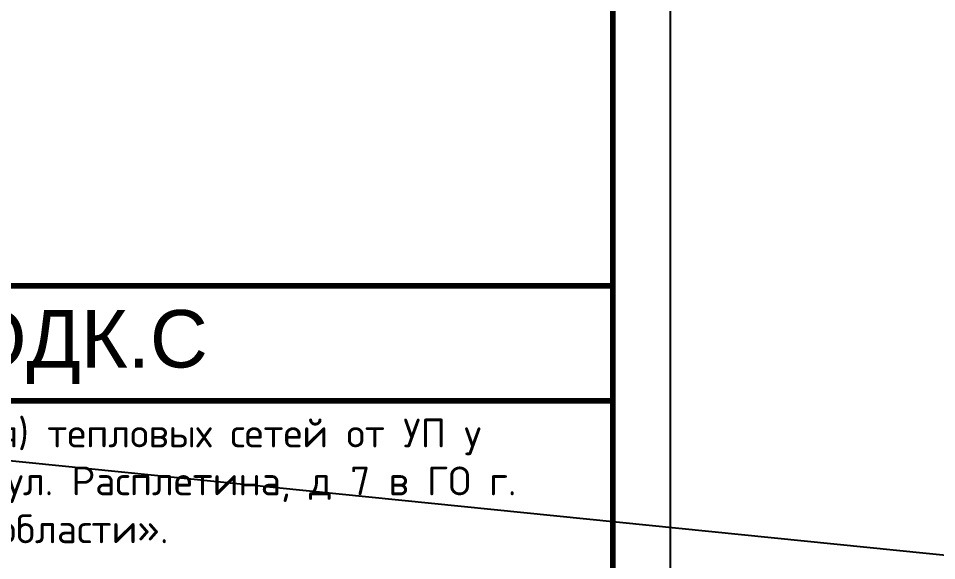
# Model space of a CAD drawing. Header units: millimetres. Extents: x -112426 to 8831, y 1218 to 38707.
# Drawn here: x 5715.8 to 5795.7, y 1437.8 to 1485 of the extents above; entities that cross this region are included whole.
import ezdxf
from ezdxf.enums import TextEntityAlignment as Align

# ---------------------------------------------------------------- set-up
doc = ezdxf.new("R2010")
doc.units = ezdxf.units.MM
doc.layers.add('Размеры на чертеже', color=250, linetype='Continuous', lineweight=25)
doc.styles.add('-ISOCPEUR-', font='isocpeur.ttf')
doc.styles.get("Standard").update_dxf_attribs({"font": 'arial.ttf'})

# ---------------------------------------------------------------- blocks, each defined once
blk = doc.blocks.new('*U168')
blk.add_lwpolyline([(0, 0), (420, 0), (420, -297), (0, -297)], close=True)
at = {"const_width": 0.5}
blk.add_lwpolyline([(20, -5), (415, -5), (415, -292), (20, -292)], close=True, dxfattribs=at)
for points in [[(230, -292), (230, -237), (415, -237)], [(295, -247), (415, -247)]]:
    blk.add_lwpolyline(points, dxfattribs=at)
at = {"insert": (296.048, -248.553), "char_height": 2.5, "width": 110.52884, "attachment_point": 1, "style": '-ISOCPEUR-'}
blk.add_mtext('\\pxi1.28618,qc;{\\C7;«Капитальный ремонт (реконструкция) тепловых сетей от УП у ж/д №26 по ул. Б. Новикова до ТК-8018 ул. Расплетина, д 7 в ГО г. Рыбинск Ярославской области».}', dxfattribs=at)
at = {"style": '-ISOCPEUR-'}
blk.add_attdef('РАЗРАБОТАЛ', text='', height=2.5, dxfattribs=at).set_placement((250.501, -264.224), align=Align.MIDDLE_LEFT)
at = {"style": '-ISOCPEUR-', "flags": 8}
for tag, height, p in [('ДАТА', 2.5, (290.074, -264.402)), ('ДАТА1', 2.5, (290.074, -269.402)), ('ЛИСТ', 3, (386.388, -271.915)), ('ЛИСТОВ', 3, (403.888, -271.915)), ('ФОРМАТ', 3, (380.972, -294.745))]:
    blk.add_attdef(tag, text='', height=height, dxfattribs=at).set_placement(p, align=Align.MIDDLE_CENTER)
at = {"style": '-ISOCPEUR-'}
blk.add_attdef('ПРОВЕРИЛ', (250.749, -270.729), '', height=2.5, dxfattribs=at)
at = {"lineweight": 30, "flags": 104}
blk.add_attdef('ИМЯ_ЧЕРТЕЖА', text='', height=3, dxfattribs=at).set_placement((333.627, -284.125), align=Align.MIDDLE_CENTER)

msp = doc.modelspace()

# ---------------------------------------------------------------- linework, layer by layer
msp.add_line((1022.192, 1920.504), (6776.04, 1339.375))

# ---------------------------------------------------------------- block references
at = {"layer": 'Размеры на чертеже', "lineweight": 90}
msp.add_blockref('*U168', (5352.56, 1698.716), dxfattribs=at)

# ---------------------------------------------------------------- texts
at = {"insert": (5678.495, 1459.613), "char_height": 5, "width": 38.3472, "attachment_point": 1}
msp.add_mtext('47/2019-СОДК.С', dxfattribs=at)

doc.saveas('drawing.dxf')
